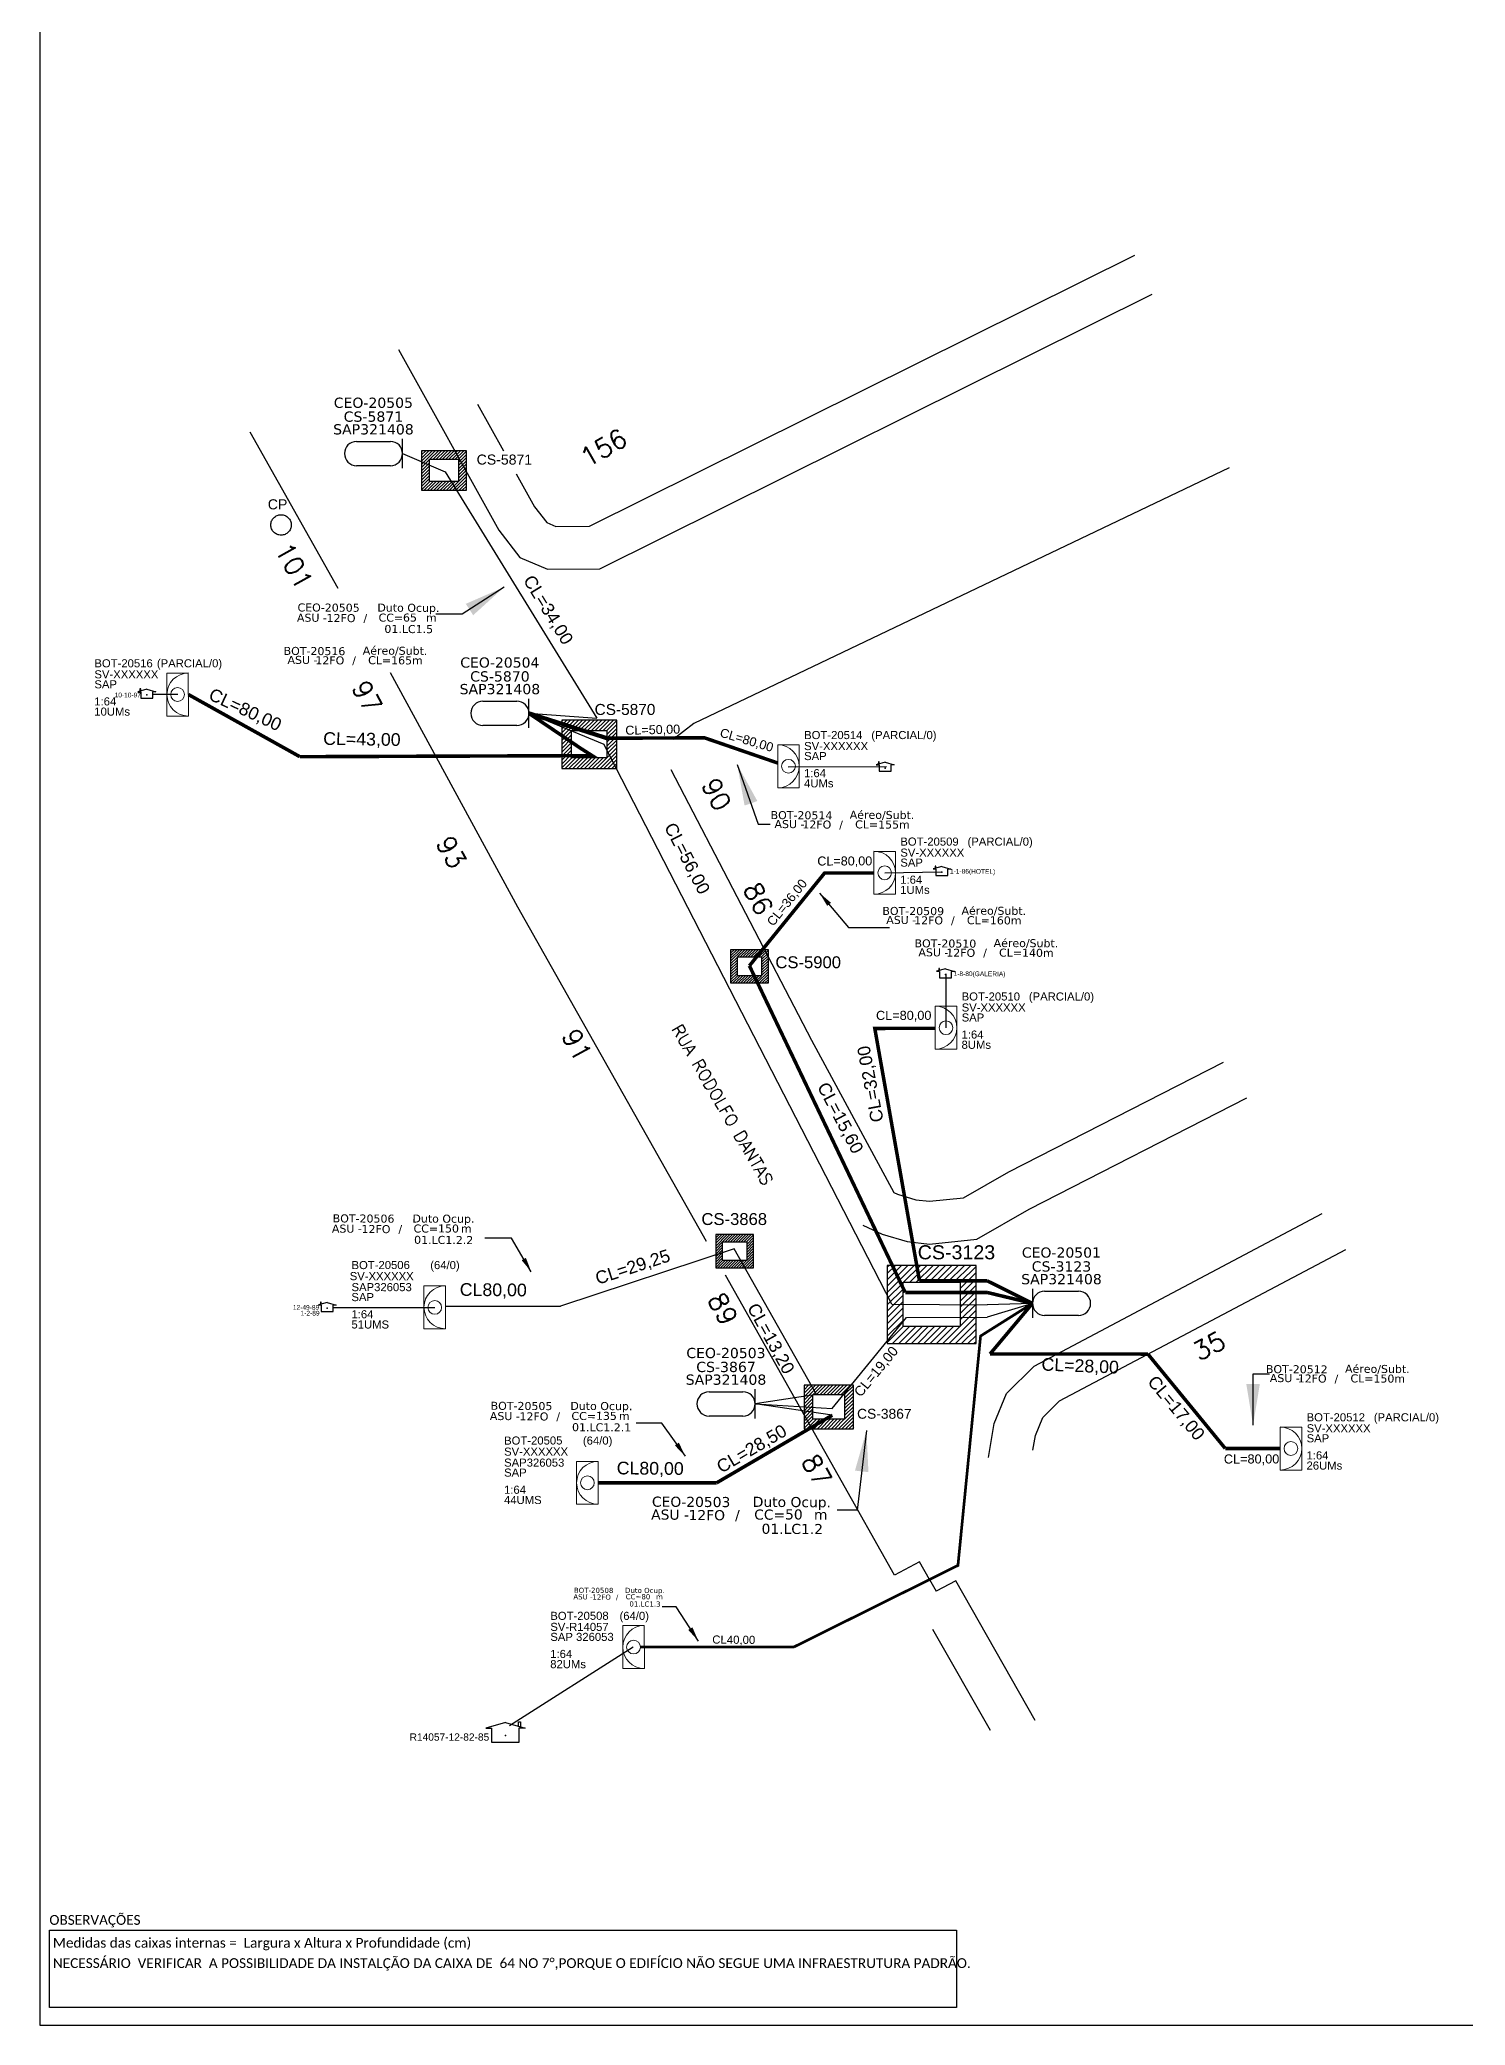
# Model space of a CAD drawing. Header units: metres. Extents: x -1.1 to 57.9, y 4.7 to 46.4.
# Drawn here: x -1.11 to 16.18, y 4.72 to 28.8 of the extents above; entities that cross this region are included whole.
import ezdxf
from ezdxf.enums import TextEntityAlignment as Align

# ---------------------------------------------------------------- set-up
doc = ezdxf.new("R2010")
doc.units = ezdxf.units.M
doc.linetypes.add('PHANTOM2', pattern=[1.25, 0.625, -0.125, 0.125, -0.125, 0.125, -0.125])
for name, color, linetype in [('10.1-Caixas Subterrâneas', 5, 'Continuous'), ('20.4-CEOS', 1, 'Continuous'), ('20.5-CEO', 1, 'Continuous'), ('CAP a instalar', 1, 'Continuous'), ('DROP DE CLIENTE', 140, 'Continuous'), ('label_cabos', 7, 'Continuous'), ('Metragem', 92, 'Continuous'), ('ml', 1, 'Continuous'), ('MUB', 252, 'Continuous'), ('surveys', 7, 'Continuous'), ('Surveys Casinhas', 7, 'Continuous'), ('Surveys legendas', 7, 'Continuous')]:
    doc.layers.add(name, color=color, linetype=linetype)
doc.layers.add("20.0-LEGENDA DOS CDO'S", color=1, linetype='Continuous', lineweight=0)
doc.layers.add('20.1-CDO_INTERIOR', color=1, linetype='Continuous', lineweight=0)
doc.styles.add('ARIAL', font='arial.ttf')
doc.styles.add('DIGICADE', font='arial.ttf')
doc.styles.add('ROMANS', font='ROMANS.SHX', dxfattribs={"height": 2.5})
doc.styles.add('siredit', font='verdana.ttf')
doc.styles.get("Standard").update_dxf_attribs({"font": 'arial.ttf'})
doc.styles.add('WMF-Calibri0', font='CALIBRI.TTF')
doc.linetypes.add('FENCELINE1', pattern='A,0.25,-0.1,[133,ltypeshp.shx,S=0.1,R=0,X=-0.1,Y=0],-0.1,1', length=1.45)
doc.dimstyles.get("Standard").update_dxf_attribs({"dimtxt": 0.18, "dimasz": 0.18, "dimexe": 0.18, "dimexo": 0.0625, "dimgap": 0.09, "dimtad": 0, "dimtih": 1, "dimtoh": 1, "dimdec": 4, "dimzin": 0, "dimdsep": 46, "dimtxsty": 'Standard', "dimcen": 0.09, "dimadec": 0, "dimazin": 0, "dimtfac": 1, "dimtdec": 4, "dimtofl": 0, "dimtmove": 0, "dimatfit": 3, "dimfxl": 0, "dimtolj": 1, "dimtzin": 0, "dimarcsym": 0})

# ---------------------------------------------------------------- blocks, each defined once
blk = doc.blocks.new('*X2')
at = {"color": 0, "linetype": 'Continuous'}
for p, q in [((-1.25, 0.34099), (-0.49099, 1.1)), ((-1.25, 0.517767), (-0.667767, 1.1)), ((-1.25, 0.694544), (-0.844544, 1.1)), ((-1.25, 0.87132), (-1.02132, 1.1)), ((-1.25, 1.048097), (-1.198097, 1.1)), ((-1.25, 0.164214), (-0.8035, 0.610714)), ((-0.789214, 0.625), (-0.314214, 1.1)), ((-0.612437, 0.625), (-0.137437, 1.1)), ((-0.43566, 0.625), (0.03934, 1.1)), ((-0.258883, 0.625), (0.216117, 1.1)), ((-0.082107, 0.625), (0.392893, 1.1)), ((0.09467, 0.625), (0.56967, 1.1)), ((0.271447, 0.625), (0.746447, 1.1)), ((0.448223, 0.625), (0.923223, 1.1)), ((0.625, 0.625), (1.1, 1.1)), ((0.801777, 0.625), (1.25, 1.073223)), ((0.8035, 0.449947), (1.25, 0.896447)), ((0.8035, 0.27317), (1.25, 0.71967)), ((-1.25, -0.012563), (-0.8035, 0.433937)), ((-1.25, -0.18934), (-0.8035, 0.25716)), ((-1.25, -0.366117), (-0.8035, 0.080383)), ((0.8035, 0.096393), (1.25, 0.542893)), ((0.8035, -0.080383), (1.25, 0.366117)), ((0.8035, -0.25716), (1.25, 0.18934)), ((0.8035, -0.433937), (1.25, 0.012563)), ((-1.25, -0.542893), (-0.8035, -0.096393)), ((-1.25, -0.71967), (-0.8035, -0.27317)), ((-1.25, -0.896447), (-0.8035, -0.449947)), ((0.49099, -1.1), (1.25, -0.34099)), ((0.667767, -1.1), (1.25, -0.517767)), ((0.8035, -0.610714), (1.25, -0.164214)), ((-1.25, -1.073223), (-0.801777, -0.625)), ((-1.1, -1.1), (-0.625, -0.625)), ((-0.923223, -1.1), (-0.448223, -0.625)), ((-0.746447, -1.1), (-0.271447, -0.625)), ((-0.56967, -1.1), (-0.09467, -0.625)), ((-0.392893, -1.1), (0.082107, -0.625)), ((-0.216117, -1.1), (0.258883, -0.625)), ((-0.03934, -1.1), (0.43566, -0.625)), ((0.137437, -1.1), (0.612437, -0.625)), ((0.314214, -1.1), (0.789214, -0.625)), ((0.844544, -1.1), (1.25, -0.694544)), ((1.02132, -1.1), (1.25, -0.87132)), ((1.198097, -1.1), (1.25, -1.048097))]:
    blk.add_line(p, q, dxfattribs=at)
blk = doc.blocks.new('MANHOLE_MQ')
at = {"color": 0, "linetype": 'Continuous'}
for p, q in [((0.00000623, 0.00000569), (-0.00000627, 0.00000569)), ((-0.00000627, 0.00000569), (-0.00000627, -0.00000531)), ((0.00000623, -0.00000531), (0.00000623, 0.00000569)), ((-0.00000404, 0.00000331), (0.00000399, 0.00000331)), ((-0.00000404, -0.00000294), (-0.00000404, 0.00000331)), ((0.00000399, 0.00000331), (0.00000399, -0.00000294)), ((-0.00000627, -0.00000531), (0.00000623, -0.00000531)), ((0.00000399, -0.00000294), (-0.00000404, -0.00000294)), ((0.00000399, -0.00000294), (0.00000399, -0.00000294))]:
    blk.add_line(p, q, dxfattribs=at)
at = {"color": 0, "linetype": 'Continuous', "xscale": 5e-06, "yscale": 5e-06, "zscale": 1e-05}
blk.add_blockref('*X2', (-0.00000002, 0.00000019), dxfattribs=at)
blk = doc.blocks.new('SURVEY_SURVEY')
at = {"layer": 'Surveys Casinhas'}
for p, q in [((0.0000126, 0.0000198), (0.0000146, 0.0000198)), ((0.0000126, 0.0000154), (0.0000126, 0.0000198)), ((0.0000146, 0.0000198), (0.0000146, 0.0000148)), ((0, 0.000019), (-0.0000189, 0.0000135)), ((-0.0000189, 0.0000135), (-0.0000129, 0.0000135)), ((-0.0000129, 0), (-0.0000129, 0.0000135)), ((0.0000129, 0), (-0.0000129, 0)), ((0, 0.000019), (0.0000189, 0.0000135)), ((0.0000189, 0.0000135), (0.0000129, 0.0000135)), ((0.0000129, 0.0000135), (0.0000129, 0))]:
    blk.add_line(p, q, dxfattribs=at)
blk.add_point((0, 0.0000067), dxfattribs=at)
blk = doc.blocks.new('MHMZ')
at = {"linetype": 'PHANTOM2'}
blk.add_circle((0, 0), 0.0000101, dxfattribs=at)
blk = doc.blocks.new('LEGENDA DOS CABOS')
at = {"layer": 'label_cabos', "color": 0, "style": 'siredit'}
for tag, p in [('TIPO_CABO', (2.74, 0.52)), ('ID', (4.24, 1.63)), ('CABO', (6.16, 0.47)), ('/', (9.19, 0.47)), ('METROS', (14.36, 0.47)), ('XX', (14.31, 1.67))]:
    blk.add_attdef(tag, text='', height=1, rotation=359.69, dxfattribs=at).set_placement(p, align=Align.MIDDLE_CENTER)
blk = doc.blocks.new('CDOI_CT_ESQ')
at = {"layer": '20.1-CDO_INTERIOR', "color": 8, "lineweight": 18}
blk.add_lwpolyline([(-2.12, -2.13), (-2.12, 2.12), (0, 2.12), (0.01, -2.13)], close=True, dxfattribs=at)
blk.add_circle((-1.06, 0), 0.68, dxfattribs=at)
blk.add_arc((0.01, 0), 2.13, 90.0276, 270.0276, dxfattribs=at)
at = {"layer": "20.0-LEGENDA DOS CDO'S", "color": 8, "style": 'ARIAL'}
for tag, p in [('CDO_N', (-9.3, 2.69)), ('SURVEY', (-9.3, 1.6)), ('SAP', (-9.3, 0.61)), ('1:XX', (-9.31, -1.08)), ('UMS', (-9.31, -2.09))]:
    blk.add_attdef(tag, p, '', height=0.8, rotation=359.9724, dxfattribs=at)
blk.add_attdef('FIBRAS_UTILIZADAS', text='', height=0.8, rotation=359.9724, dxfattribs=at).set_placement((-1.59, 2.69), align=Align.CENTER)
blk = doc.blocks.new('CDOI_CT_DRT')
at = {"layer": '20.1-CDO_INTERIOR', "color": 8, "lineweight": 18}
blk.add_lwpolyline([(2.13, -2.13), (2.13, 2.12), (0, 2.12), (0, -2.13)], close=True, dxfattribs=at)
blk.add_circle((1.06, 0), 0.68, dxfattribs=at)
blk.add_arc((0, 0), 2.13, 269.9724, 89.9724, dxfattribs=at)
at = {"layer": "20.0-LEGENDA DOS CDO'S", "color": 8, "style": 'ARIAL'}
for tag, p in [('SURVEY', (2.61, 1.6)), ('CDO_N', (2.61, 2.69)), ('SAP', (2.61, 0.61)), ('1:XX', (2.6, -1.08)), ('UMS', (2.6, -2.09))]:
    blk.add_attdef(tag, p, '', height=0.8, rotation=359.9724, dxfattribs=at)
blk.add_attdef('FIBRAS_UTILIZADAS', text='', height=0.8, rotation=359.9724, dxfattribs=at).set_placement((10.32, 2.69), align=Align.CENTER)
blk = doc.blocks.new('Inst CB DT OCUP CFOA-SM-ASU-120-S-12')
at = {"layer": 'label_cabos', "color": 0, "style": 'siredit'}
for tag, flags, p in [('ID_ATIVIDADE', 3, (1.31, 2.67)), ('FATOR', 1, (11.56, 2.55))]:
    blk.add_attdef(tag, text='', height=1, rotation=359.69, dxfattribs=dict(at, flags=flags)).set_placement(p, align=Align.MIDDLE_CENTER)
for tag, p in [('TIPO_CABO', (1.26, 0)), ('DESTINO_CABO', (3.13, 1.26)), ('CABO', (4.69, -0.05)), ('/', (7.71, -0.05)), ('LANCE', (10.91, 0)), ('TIPO_CABO', (13.11, 1.24)), ('UND', (15.96, 0)), ('FID', (13.15, -1.41))]:
    blk.add_attdef(tag, text='', height=1, rotation=359.69, dxfattribs=at).set_placement(p, align=Align.MIDDLE_CENTER)
blk.add_attdef('QTDE', (12.43, -0.47), '', height=1, rotation=359.69, dxfattribs=at)
blk = doc.blocks.new('Inst CDOI-64')
at = {"layer": '20.1-CDO_INTERIOR', "color": 1, "lineweight": 18}
blk.add_lwpolyline([(-2.12, -2.13), (-2.12, 2.12), (0, 2.12), (0.01, -2.13)], close=True, dxfattribs=at)
blk.add_circle((-1.06, 0), 0.68, dxfattribs=at)
blk.add_arc((0.01, 0), 2.13, 90.0276, 270.0276, dxfattribs=at)
at = {"layer": "20.0-LEGENDA DOS CDO'S"}
for tag, p, style, flags in [('ID_ATIVIDADE', (-9.3, 3.78), 'ARIAL', 3), ('FATOR', (-1.5, 3.78), 'ARIAL', 1), ('QTDE', (-9.18, -3.66), 'DIGICADE', 3)]:
    blk.add_attdef(tag, p, '', height=0.8, rotation=0.118, dxfattribs=dict(at, style=style, flags=flags))
at = {"layer": "20.0-LEGENDA DOS CDO'S", "style": 'ARIAL'}
for tag, p, rotation in [('SURVEY', (-9.3, 1.6), 359.9724), ('FID', (-9.3, 2.69), 0.118), ('SAP', (-9.3, 0.61), 359.9724), ('1:XX', (-9.31, -1.08), 359.9724), ('UMS', (-9.31, -2.09), 359.9724)]:
    blk.add_attdef(tag, p, '', height=0.8, rotation=rotation, dxfattribs=at)
blk.add_attdef('FIBRAS_UTILIZADAS', text='', height=0.8, rotation=359.9724, dxfattribs=at).set_placement((-0.99, 2.69), align=Align.CENTER)

msp = doc.modelspace()

# ---------------------------------------------------------------- linework, layer by layer
at = {"color": 7}
msp.add_lwpolyline([(-1.112, 4.719), (57.926, 4.719), (57.926, 46.417), (-1.112, 46.417)], close=True, dxfattribs=at)
at = {"color": 4}
msp.add_lwpolyline([(6.088, 9.302), (4.587, 8.349)], dxfattribs=at)
at = {"color": 1}
msp.add_lwpolyline([(-0.994, 5.873), (10.01, 5.873), (10.01, 4.935), (-0.994, 4.935)], close=True, dxfattribs=at)
at = {"layer": '20.1-CDO_INTERIOR', "color": 7, "lineweight": 18}
msp.add_lwpolyline([(3.55, 13.164), (3.55, 13.685), (3.81, 13.685), (3.81, 13.164)], close=True, dxfattribs=at)
at = {"layer": '20.1-CDO_INTERIOR', "color": 8, "lineweight": 18}
msp.add_lwpolyline([(5.402, 11.036), (5.401, 11.557), (5.662, 11.557), (5.662, 11.036)], close=True, dxfattribs=at)
at = {"layer": '20.1-CDO_INTERIOR', "color": 7, "lineweight": 18}
msp.add_circle((3.68, 13.424), 0.0833, dxfattribs=at)
at = {"layer": '20.1-CDO_INTERIOR', "color": 8, "lineweight": 18}
msp.add_circle((5.532, 11.297), 0.0833, dxfattribs=at)
at = {"layer": '20.1-CDO_INTERIOR', "color": 7, "lineweight": 18}
msp.add_arc((3.81, 13.425), 0.26, 90.0276, 270.0276, dxfattribs=at)
at = {"layer": '20.1-CDO_INTERIOR', "color": 8, "lineweight": 18}
msp.add_arc((5.662, 11.297), 0.26, 90.0276, 270.0276, dxfattribs=at)
at = {"layer": '20.5-CEO', "color": 7}
for p, q in [((2.732, 23.924), (3.143, 23.924)), ((3.143, 23.631), (2.732, 23.631)), ((4.265, 20.774), (4.677, 20.774)), ((4.677, 20.481), (4.265, 20.481))]:
    msp.add_line(p, q, dxfattribs=at)
at = {"layer": '20.5-CEO', "color": 5}
for p, q in [((11.079, 13.62), (11.49, 13.62)), ((11.49, 13.326), (11.079, 13.326)), ((7.009, 12.401), (7.42, 12.401)), ((7.42, 12.107), (7.009, 12.107))]:
    msp.add_line(p, q, dxfattribs=at)
at = {"layer": '20.5-CEO', "color": 7}
for points in [[(3.29, 23.601), (3.29, 23.955)], [(4.823, 20.451), (4.823, 20.804)]]:
    msp.add_lwpolyline(points, dxfattribs=at)
at = {"layer": '20.5-CEO', "color": 5}
for points in [[(10.932, 13.65), (10.932, 13.296)], [(7.566, 12.077), (7.566, 12.431)]]:
    msp.add_lwpolyline(points, dxfattribs=at)
at = {"layer": '20.5-CEO', "color": 7}
for centre, start, end in [((2.732, 23.778), 90, 270), ((3.143, 23.778), 270, 90), ((4.265, 20.628), 90, 270), ((4.677, 20.628), 270, 90)]:
    msp.add_arc(centre, 0.147, start, end, dxfattribs=at)
at = {"layer": '20.5-CEO', "color": 5}
for centre, start, end in [((11.079, 13.473), 90, 270), ((11.49, 13.473), 270, 90), ((7.009, 12.254), 90, 270), ((7.42, 12.254), 270, 90)]:
    msp.add_arc(centre, 0.147, start, end, dxfattribs=at)
at = {"layer": 'CAP a instalar', "color": 7, "ltscale": 5}
for p, q in [((3.29, 23.778), (3.805, 23.558)), ((3.29, 23.778), (3.805, 23.558)), ((3.29, 23.778), (3.805, 23.558)), ((3.805, 23.558), (5.647, 20.568)), ((4.823, 20.628), (5.732, 20.255)), ((4.823, 20.628), (5.647, 20.568)), ((9.224, 13.463), (5.732, 20.255)), ((7.312, 14.135), (5.205, 13.44)), ((8.313, 12.367), (7.312, 14.135)), ((3.81, 13.438), (5.205, 13.44)), ((5.205, 13.44), (5.205, 13.44)), ((8.503, 12.199), (9.405, 13.302)), ((9.224, 13.463), (10.383, 13.454)), ((9.405, 13.302), (10.383, 13.304)), ((10.932, 13.473), (10.383, 13.454)), ((10.932, 13.473), (10.383, 13.304)), ((8.313, 12.367), (7.566, 12.254)), ((7.566, 12.254), (8.503, 12.199)), ((8.502, 12.116), (7.566, 12.254))]:
    msp.add_line(p, q, dxfattribs=at)
at = {"layer": 'CAP a instalar', "color": 251, "ltscale": 5}
for points, const_width in [([(2.044, 20.102), (0.692, 20.856)], 0.0428), ([(4.823, 20.628), (5.77, 20.326)], 0.051), ([(2.044, 20.102), (2.044, 20.102), (5.59, 20.115), (5.444, 20.208)], 0.0428), ([(7.842, 20.025), (6.953, 20.331), (5.77, 20.326)], 0.0428), ([(2.044, 20.102), (2.044, 20.102)], 0.0428), ([(7.498, 17.567), (8.41, 18.691), (9.01, 18.691)], 0.0428), ([(9.388, 13.605), (7.498, 17.567)], 0.0428), ([(9.561, 13.747), (9.019, 16.807), (9.753, 16.808)], 0.0428), ([(10.383, 13.605), (9.388, 13.605)], 0.0428), ([(10.932, 13.473), (10.383, 13.605)], 0.0428), ([(12.332, 12.858), (10.417, 12.859)], 0.0428), ([(12.332, 12.858), (13.27, 11.714)], 0.0428), ([(7.101, 11.297), (8.502, 12.116)], 0.0428), ([(13.27, 11.714), (13.938, 11.713)], 0.0428), ([(5.662, 11.297), (7.101, 11.297)], 0.0428)]:
    msp.add_lwpolyline(points, dxfattribs=dict(at, const_width=const_width))
at = {"layer": 'CAP a instalar', "color": 251, "linetype": 'FENCELINE1', "ltscale": 5, "const_width": 0.0428}
for points in [[(4.823, 20.628), (5.444, 20.208)], [(9.561, 13.747), (10.383, 13.746)], [(10.932, 13.473), (10.383, 13.746)], [(10.932, 13.473), (10.417, 12.859)]]:
    msp.add_lwpolyline(points, dxfattribs=at)
at = {"layer": 'CAP a instalar', "ltscale": 5}
for points, const_width in [([(5.566, 20.249), (5.566, 20.249)], 0.051), ([(10.296, 13.073), (10.932, 13.473)], 0.0327), ([(8.037, 9.306), (10.028, 10.295), (10.303, 13.084)], 0.0327), ([(10.369, 12.99), (10.369, 12.99)], 0.051), ([(10.417, 12.859), (10.417, 12.859)], 0.051), ([(8.502, 12.116), (8.502, 12.116)], 0.051), ([(8.502, 12.116), (8.502, 12.116)], 0.051), ([(8.503, 12.199), (8.503, 12.199)], 0.051), ([(8.53, 12.05), (8.53, 12.05)], 0.051), ([(6.176, 9.305), (6.643, 9.306)], 0.0327), ([(6.643, 9.306), (8.037, 9.306)], 0.0327)]:
    msp.add_lwpolyline(points, dxfattribs=dict(at, const_width=const_width))
at = {"layer": 'DROP DE CLIENTE'}
for points in [[(0.562, 20.856), (0.261, 20.855)], [(7.968, 19.981), (9.162, 19.982)], [(9.14, 18.694), (9.825, 18.705)], [(9.883, 16.816), (9.884, 17.469)], [(2.441, 13.424), (3.68, 13.424)]]:
    msp.add_lwpolyline(points, dxfattribs=at)
at = {"layer": 'MUB'}
for points in [[(4.67, 23.532), (4.892, 23.132), (5.039, 22.941), (5.151, 22.893), (5.559, 22.896), (12.173, 26.184)], [(5.683, 22.381), (12.383, 25.711)], [(3.24, 25.038), (4.459, 22.848), (4.711, 22.519), (5.047, 22.375), (5.683, 22.381), (5.748, 22.414)], [(4.199, 24.377), (4.515, 23.809)], [(2.51, 22.141), (1.441, 24.037)], [(13.32, 23.604), (6.824, 20.505), (6.575, 20.31)], [(4.69, 18.278), (3.143, 21.117)], [(6.545, 19.947), (8.25, 16.664), (9.248, 14.817)], [(6.977, 14.224), (4.69, 18.278)], [(9.248, 14.817), (9.293, 14.797), (9.516, 14.73), (9.684, 14.711), (10.094, 14.754), (10.646, 15.069), (13.249, 16.399)], [(8.875, 14.42), (9.11, 14.313), (9.411, 14.222), (9.683, 14.191), (10.256, 14.252), (10.891, 14.614), (13.533, 15.964)], [(10.397, 11.605), (10.468, 12.017), (10.618, 12.379), (10.951, 12.711), (14.448, 14.562)], [(10.937, 11.694), (10.968, 11.872), (11.056, 12.087), (11.261, 12.291), (14.732, 14.128)], [(9.26, 10.178), (7.208, 13.815)], [(9.684, 10.124), (9.563, 10.337), (9.26, 10.178)], [(9.684, 10.124), (9.764, 9.984)], [(10.964, 8.416), (10.001, 10.108), (9.764, 9.984)], [(10.424, 8.293), (9.724, 9.52)]]:
    msp.add_lwpolyline(points, dxfattribs=at)

# ---------------------------------------------------------------- block references
at = {"color": 0, "lineweight": 0, "xscale": 0.1225053802979968, "yscale": 0.1225053802979968, "zscale": 0.1225053802979968}
msp.add_blockref('Inst CDOI-64', (6.222, 9.305), dxfattribs=at).add_auto_attribs({'FIBRAS_UTILIZADAS': '(64/0)', 'SURVEY': 'SV-R14057', 'SAP': 'SAP 326053', '1:XX': '1:64', 'UMS': '82UMs', 'FID': 'BOT-20508'})
at = {"layer": '10.1-Caixas Subterrâneas', "color": 30, "rotation": 180.0000000000631}
for p, xscale, yscale, zscale in [((3.792, 23.581), 43481.65593647134, 43481.65593647134, 43481.65593647134), ((5.554, 20.263), 53427.55475441297, 53427.55475441297, 53427.55475441297), ((7.498, 17.567), 36643.47290270944, 36643.47290270944, 36643.47290270944), ((7.317, 14.113), 36643.47290270944, 36643.47290270944, 36643.47290270944), ((9.707, 13.476), 86149.61806899848, 86149.61806899848, 86149.61806899848), ((8.459, 12.226), 47940.30879517792, 47940.30879517792, 47940.30879517792)]:
    msp.add_blockref('MANHOLE_MQ', p, dxfattribs=dict(at, xscale=xscale, yscale=yscale, zscale=zscale))
at = {"layer": '10.1-Caixas Subterrâneas', "xscale": 12250.53802979968, "yscale": 12250.53802979968, "zscale": 12250.53802979968}
msp.add_blockref('MHMZ', (1.816, 22.912), dxfattribs=at)
at = {"layer": '20.1-CDO_INTERIOR', "xscale": 0.1225053802979968, "yscale": 0.1225053802979968, "zscale": 0.1225053802979968}
for name, p, values in [('CDOI_CT_ESQ', (0.691, 20.856), {'CDO_N': 'BOT-20516', 'FIBRAS_UTILIZADAS': '           (PARCIAL/0)', 'SURVEY': 'SV-XXXXXX', 'SAP': 'SAP', '1:XX': '1:64', 'UMS': '10UMs'}), ('CDOI_CT_DRT', (7.842, 19.986), {'CDO_N': 'BOT-20514', 'FIBRAS_UTILIZADAS': '              (PARCIAL/0)', 'SURVEY': 'SV-XXXXXX', 'SAP': 'SAP', '1:XX': '1:64', 'UMS': '4UMs'}), ('CDOI_CT_DRT', (9.009, 18.694), {'CDO_N': 'BOT-20509', 'FIBRAS_UTILIZADAS': '              (PARCIAL/0)', 'SURVEY': 'SV-XXXXXX', 'SAP': 'SAP', '1:XX': '1:64', 'UMS': '1UMs'}), ('CDOI_CT_DRT', (9.753, 16.816), {'CDO_N': 'BOT-20510', 'FIBRAS_UTILIZADAS': '              (PARCIAL/0)', 'SURVEY': 'SV-XXXXXX', 'SAP': 'SAP', '1:XX': '1:64', 'UMS': '8UMs'}), ('CDOI_CT_DRT', (13.938, 11.713), {'CDO_N': 'BOT-20512', 'FIBRAS_UTILIZADAS': '              (PARCIAL/0)', 'SURVEY': 'SV-XXXXXX', 'SAP': 'SAP', '1:XX': '1:64', 'UMS': '26UMs'})]:
    msp.add_blockref(name, p, dxfattribs=at).add_auto_attribs(values)
at = {"layer": 'label_cabos', "color": 0, "lineweight": 0}
ref = msp.add_blockref('Inst CB DT OCUP CFOA-SM-ASU-120-S-12', (2.089, 21.788), dxfattribs=dict(at, xscale=0.09705711599999998, yscale=0.09705711599999998, zscale=0.1256042633100632))
ref.add_attrib('DESTINO_CABO', 'CEO-20505', dxfattribs={"color": 0, "height": 0.0971, "rotation": 359.69, "style": 'siredit'}).set_placement((2.393, 21.91), align=Align.MIDDLE_CENTER)
ref.add_attrib('CABO', '12FO', dxfattribs={"color": 0, "height": 0.0971, "rotation": 359.69, "style": 'siredit'}).set_placement((2.544, 21.783), align=Align.MIDDLE_CENTER)
ref.add_attrib('TIPO_CABO', 'Duto Ocup.', dxfattribs={"color": 0, "height": 0.0971, "rotation": 359.69, "style": 'siredit'}).set_placement((3.361, 21.908), align=Align.MIDDLE_CENTER)
ref.add_attrib('/', '/', dxfattribs={"color": 0, "height": 0.0971, "rotation": 359.69, "style": 'siredit'}).set_placement((2.838, 21.783), align=Align.MIDDLE_CENTER)
ref.add_attrib('TIPO_CABO', 'ASU - ', dxfattribs={"color": 0, "height": 0.0971, "rotation": 359.69, "style": 'siredit'}).set_placement((2.212, 21.787), align=Align.MIDDLE_CENTER)
ref.add_attrib('FID', '01.LC1.5', dxfattribs={"color": 0, "height": 0.0971, "rotation": 359.69, "style": 'siredit'}).set_placement((3.365, 21.65), align=Align.MIDDLE_CENTER)
ref.add_attrib('LANCE', 'CC=', dxfattribs={"color": 0, "height": 0.0971, "rotation": 359.69, "style": 'siredit'}).set_placement((3.148, 21.788), align=Align.MIDDLE_CENTER)
ref.add_attrib('QTDE', '65', (3.295, 21.741), dxfattribs={"color": 0, "height": 0.0971, "rotation": 359.69, "style": 'siredit'})
ref.add_attrib('UND', 'm', dxfattribs={"color": 0, "height": 0.0971, "rotation": 359.69, "style": 'siredit'}).set_placement((3.639, 21.788), align=Align.MIDDLE_CENTER)
at = {"layer": 'label_cabos', "color": 0, "lineweight": 0, "xscale": 0.09705711599999998, "yscale": 0.09705711599999998, "zscale": 0.1225053802979968}
for p, values in [((1.81, 21.225), {'ID': 'BOT-20516', 'CABO': '12FO', 'METROS': 'CL=165m', 'XX': 'Aéreo/Subt.', '/': '/', 'TIPO_CABO': 'ASU -'}), ((7.718, 19.234), {'ID': 'BOT-20514', 'CABO': '12FO', 'METROS': 'CL=155m', 'XX': 'Aéreo/Subt.', '/': '/', 'TIPO_CABO': 'ASU -'}), ((9.074, 18.072), {'ID': 'BOT-20509', 'CABO': '12FO', 'METROS': 'CL=160m', 'XX': 'Aéreo/Subt.', '/': '/', 'TIPO_CABO': 'ASU -'}), ((9.464, 17.679), {'ID': 'BOT-20510', 'CABO': '12FO', 'METROS': 'CL=140m', 'XX': 'Aéreo/Subt.', '/': '/', 'TIPO_CABO': 'ASU -'}), ((13.727, 12.516), {'ID': 'BOT-20512', 'CABO': '12FO', 'METROS': 'CL=150m', 'XX': 'Aéreo/Subt.', '/': '/', 'TIPO_CABO': 'ASU -'})]:
    msp.add_blockref('LEGENDA DOS CABOS', p, dxfattribs=at).add_auto_attribs(values)
at = {"layer": 'label_cabos', "color": 0, "lineweight": 0}
ref = msp.add_blockref('Inst CB DT OCUP CFOA-SM-ASU-120-S-12', (2.513, 14.379), dxfattribs=dict(at, xscale=0.09705711599999998, yscale=0.09705711599999998, zscale=0.09705711599999998))
ref.add_attrib('DESTINO_CABO', 'BOT-20506', dxfattribs={"color": 0, "height": 0.0971, "rotation": 359.69, "style": 'siredit'}).set_placement((2.817, 14.502), align=Align.MIDDLE_CENTER)
ref.add_attrib('CABO', '12FO', dxfattribs={"color": 0, "height": 0.0971, "rotation": 359.69, "style": 'siredit'}).set_placement((2.968, 14.374), align=Align.MIDDLE_CENTER)
ref.add_attrib('TIPO_CABO', 'Duto Ocup.', dxfattribs={"color": 0, "height": 0.0971, "rotation": 359.69, "style": 'siredit'}).set_placement((3.786, 14.5), align=Align.MIDDLE_CENTER)
ref.add_attrib('/', '/', dxfattribs={"color": 0, "height": 0.0971, "rotation": 359.69, "style": 'siredit'}).set_placement((3.262, 14.374), align=Align.MIDDLE_CENTER)
ref.add_attrib('TIPO_CABO', 'ASU - ', dxfattribs={"color": 0, "height": 0.0971, "rotation": 359.69, "style": 'siredit'}).set_placement((2.636, 14.379), align=Align.MIDDLE_CENTER)
ref.add_attrib('FID', '01.LC1.2.2', dxfattribs={"color": 0, "height": 0.0971, "rotation": 359.69, "style": 'siredit'}).set_placement((3.789, 14.242), align=Align.MIDDLE_CENTER)
ref.add_attrib('LANCE', 'CC=', dxfattribs={"color": 0, "height": 0.0971, "rotation": 359.69, "style": 'siredit'}).set_placement((3.572, 14.38), align=Align.MIDDLE_CENTER)
ref.add_attrib('QTDE', '150', (3.72, 14.333), dxfattribs={"color": 0, "height": 0.0971, "rotation": 359.69, "style": 'siredit'})
ref.add_attrib('UND', 'm', dxfattribs={"color": 0, "height": 0.0971, "rotation": 359.69, "style": 'siredit'}).set_placement((4.063, 14.38), align=Align.MIDDLE_CENTER)
ref = msp.add_blockref('Inst CB DT OCUP CFOA-SM-ASU-120-S-12', (4.429, 12.107), dxfattribs=dict(at, xscale=0.09705711599999998, yscale=0.09705711599999998, zscale=0.09705711599999998))
ref.add_attrib('DESTINO_CABO', 'BOT-20505', dxfattribs={"color": 0, "height": 0.0971, "rotation": 359.69, "style": 'siredit'}).set_placement((4.733, 12.229), align=Align.MIDDLE_CENTER)
ref.add_attrib('CABO', '12FO', dxfattribs={"color": 0, "height": 0.0971, "rotation": 359.69, "style": 'siredit'}).set_placement((4.884, 12.102), align=Align.MIDDLE_CENTER)
ref.add_attrib('TIPO_CABO', 'Duto Ocup.', dxfattribs={"color": 0, "height": 0.0971, "rotation": 359.69, "style": 'siredit'}).set_placement((5.702, 12.228), align=Align.MIDDLE_CENTER)
ref.add_attrib('/', '/', dxfattribs={"color": 0, "height": 0.0971, "rotation": 359.69, "style": 'siredit'}).set_placement((5.178, 12.102), align=Align.MIDDLE_CENTER)
ref.add_attrib('TIPO_CABO', 'ASU - ', dxfattribs={"color": 0, "height": 0.0971, "rotation": 359.69, "style": 'siredit'}).set_placement((4.552, 12.106), align=Align.MIDDLE_CENTER)
ref.add_attrib('FID', '01.LC1.2.1', dxfattribs={"color": 0, "height": 0.0971, "rotation": 359.69, "style": 'siredit'}).set_placement((5.705, 11.97), align=Align.MIDDLE_CENTER)
ref.add_attrib('LANCE', 'CC=', dxfattribs={"color": 0, "height": 0.0971, "rotation": 359.69, "style": 'siredit'}).set_placement((5.488, 12.107), align=Align.MIDDLE_CENTER)
ref.add_attrib('QTDE', '135', (5.636, 12.061), dxfattribs={"color": 0, "height": 0.0971, "rotation": 359.69, "style": 'siredit'})
ref.add_attrib('UND', 'm', dxfattribs={"color": 0, "height": 0.0971, "rotation": 359.69, "style": 'siredit'}).set_placement((5.979, 12.107), align=Align.MIDDLE_CENTER)
ref = msp.add_blockref('Inst CB DT OCUP CFOA-SM-ASU-120-S-12', (6.407, 10.911), dxfattribs=dict(at, xscale=0.12250602, yscale=0.12250602, zscale=0.356616))
ref.add_attrib('DESTINO_CABO', 'CEO-20503', dxfattribs={"color": 0, "height": 0.1225, "rotation": 359.69, "style": 'siredit'}).set_placement((6.791, 11.066), align=Align.MIDDLE_CENTER)
ref.add_attrib('CABO', '12FO', dxfattribs={"color": 0, "height": 0.1225, "rotation": 359.69, "style": 'siredit'}).set_placement((6.981, 10.905), align=Align.MIDDLE_CENTER)
ref.add_attrib('TIPO_CABO', 'Duto Ocup.', dxfattribs={"color": 0, "height": 0.1225, "rotation": 359.69, "style": 'siredit'}).set_placement((8.013, 11.064), align=Align.MIDDLE_CENTER)
ref.add_attrib('/', '/', dxfattribs={"color": 0, "height": 0.123, "rotation": 359.69, "style": 'siredit'}).set_placement((7.352, 10.905), align=Align.MIDDLE_CENTER)
ref.add_attrib('TIPO_CABO', 'ASU - ', dxfattribs={"color": 0, "height": 0.1225, "rotation": 359.69, "style": 'siredit'}).set_placement((6.562, 10.911), align=Align.MIDDLE_CENTER)
ref.add_attrib('FID', '01.LC1.2', dxfattribs={"color": 0, "height": 0.1225, "rotation": 359.69, "style": 'siredit'}).set_placement((8.018, 10.738), align=Align.MIDDLE_CENTER)
ref.add_attrib('LANCE', 'CC=', dxfattribs={"color": 0, "height": 0.1225, "rotation": 359.69, "style": 'siredit'}).set_placement((7.744, 10.911), align=Align.MIDDLE_CENTER)
ref.add_attrib('QTDE', '50', (7.93, 10.853), dxfattribs={"color": 0, "height": 0.1225, "rotation": 359.69, "style": 'siredit'})
ref.add_attrib('UND', 'm', dxfattribs={"color": 0, "height": 0.123, "rotation": 359.69, "style": 'siredit'}).set_placement((8.363, 10.911), align=Align.MIDDLE_CENTER)
ref = msp.add_blockref('Inst CB DT OCUP CFOA-SM-ASU-120-S-12', (5.413, 9.915), dxfattribs=dict(at, xscale=0.06221609999999999, yscale=0.06221609999999999, zscale=0.06221609999999999))
ref.add_attrib('DESTINO_CABO', 'BOT-20508', dxfattribs={"color": 0, "height": 0.0622, "rotation": 359.69, "style": 'siredit'}).set_placement((5.608, 9.993), align=Align.MIDDLE_CENTER)
ref.add_attrib('CABO', '12FO', dxfattribs={"color": 0, "height": 0.0622, "rotation": 359.69, "style": 'siredit'}).set_placement((5.705, 9.911), align=Align.MIDDLE_CENTER)
ref.add_attrib('TIPO_CABO', 'Duto Ocup.', dxfattribs={"color": 0, "height": 0.0622, "rotation": 359.69, "style": 'siredit'}).set_placement((6.229, 9.992), align=Align.MIDDLE_CENTER)
ref.add_attrib('/', '/', dxfattribs={"color": 0, "height": 0.0622, "rotation": 359.69, "style": 'siredit'}).set_placement((5.893, 9.911), align=Align.MIDDLE_CENTER)
ref.add_attrib('TIPO_CABO', 'ASU - ', dxfattribs={"color": 0, "height": 0.0622, "rotation": 359.69, "style": 'siredit'}).set_placement((5.492, 9.914), align=Align.MIDDLE_CENTER)
ref.add_attrib('FID', '01.LC1.3', dxfattribs={"color": 0, "height": 0.0622, "rotation": 359.69, "style": 'siredit'}).set_placement((6.231, 9.827), align=Align.MIDDLE_CENTER)
ref.add_attrib('LANCE', 'CC=', dxfattribs={"color": 0, "height": 0.0622, "rotation": 359.69, "style": 'siredit'}).set_placement((6.092, 9.915), align=Align.MIDDLE_CENTER)
ref.add_attrib('QTDE', '80', (6.187, 9.885), dxfattribs={"color": 0, "height": 0.0622, "rotation": 359.69, "style": 'siredit'})
ref.add_attrib('UND', 'm', dxfattribs={"color": 0, "height": 0.0622, "rotation": 359.69, "style": 'siredit'}).set_placement((6.407, 9.915), align=Align.MIDDLE_CENTER)
at = {"layer": 'surveys', "color": 255, "xscale": 12655.71403097121, "yscale": 12655.71403097121, "zscale": 12655.71403097121}
msp.add_blockref('SURVEY_SURVEY', (4.538, 8.149, 0.002), dxfattribs=at)
at = {"layer": 'Surveys Casinhas', "yscale": 5704.818442275111, "zscale": 5704.818442275107, "rotation": 359.8618444730036}
for p, xscale in [((0.187, 20.813), -5704.818442275005), ((9.145, 19.926), -5704.818442275005), ((9.833, 18.663), -5704.818442275005), ((9.877, 17.422), -5704.818442275005), ((2.376, 13.376), -5704.818442275004)]:
    msp.add_blockref('SURVEY_SURVEY', p, dxfattribs=dict(at, xscale=xscale))

# ---------------------------------------------------------------- texts
at = {"color": 1, "style": 'WMF-Calibri0'}
msp.add_text('OBSERVAÇÕES', height=0.11864, dxfattribs=at).set_placement((-0.995, 5.937))
at = {"color": 1, "insert": (-0.952, 5.778), "char_height": 0.11864, "width": 10.96143, "attachment_point": 1, "style": 'WMF-Calibri0'}
msp.add_mtext('Medidas das caixas internas =  Largura x Altura x Profundidade (cm)', dxfattribs=at)
at = {"insert": (-0.952, 5.532), "char_height": 0.118638, "width": 10.96143, "attachment_point": 1, "style": 'WMF-Calibri0'}
msp.add_mtext('\\C1;NECESSÁRIO  VERIFICAR  A POSSIBILIDADE DA INSTALÇÃO DA CAIXA DE  64 NO 7°,PORQUE O EDIFÍCIO NÃO SEGUE UMA INFRAESTRUTURA PADRÃO.', dxfattribs=at)
at = {"layer": '10.1-Caixas Subterrâneas', "color": 30, "style": 'ARIAL'}
for s, height, p in [('CS-5871', 0.1221, (4.189, 23.644)), ('CS-5870', 0.1337, (5.62, 20.608)), ('CS-5900', 0.1444, (7.813, 17.537)), ('CS-3868', 0.1444, (6.916, 14.423)), ('CS-3123', 0.1704, (9.54, 14.007)), ('CS-3867', 0.1199, (8.804, 12.074))]:
    msp.add_text(s, height=height, dxfattribs=at).set_placement(p)
at = {"layer": '10.1-Caixas Subterrâneas'}
msp.add_text('CP', height=0.1225, dxfattribs=at).set_placement((1.655, 23.101))
at = {"layer": "20.0-LEGENDA DOS CDO'S", "color": 7, "style": 'ARIAL'}
for tag, p, s, flags in [('BOT-20506', (2.671, 13.888), '300022547', 3), ('(64/0)', (3.626, 13.888), 'XX', 1)]:
    msp.add_attdef(tag, p, s, height=0.098, rotation=0.118, dxfattribs=dict(at, flags=flags))
msp.add_attdef('SV-XXXXXX', text='(64/0)', height=0.098, rotation=359.9724, dxfattribs=at).set_placement((3.037, 13.754), align=Align.CENTER)
for tag, p, s in [('SAP326053', (2.671, 13.621), 'SV-XXXXXX'), ('SAP', (2.67, 13.5), 'SAP 326053'), ('51UMS', (2.67, 13.168), 'UMs'), ('1:64', (2.67, 13.292), '1:64')]:
    msp.add_attdef(tag, p, s, height=0.098, rotation=359.9724, dxfattribs=at)
at = {"layer": "20.0-LEGENDA DOS CDO'S", "color": 8, "style": 'ARIAL'}
for tag, p, s, flags in [('BOT-20505', (4.522, 11.76), '300022547', 3), ('(64/0)', (5.478, 11.76), 'XX', 1)]:
    msp.add_attdef(tag, p, s, height=0.098, rotation=0.118, dxfattribs=dict(at, flags=flags))
for tag, p, s, rotation in [('SV-XXXXXX', (4.522, 11.626), 'CDOI-XXXX', 0.118), ('SAP326053', (4.522, 11.493), 'SV-XXXXXX', 359.9724), ('SAP', (4.522, 11.372), 'SAP 326053', 359.9724), ('44UMS', (4.521, 11.04), 'UMs', 359.9724), ('1:64', (4.521, 11.164), '1:64', 359.9724)]:
    msp.add_attdef(tag, p, s, height=0.098, rotation=rotation, dxfattribs=at)
at = {"layer": '20.4-CEOS', "color": 7, "style": 'siredit'}
for tag, p in [('CEO-20505', (2.936, 24.456)), ('CEO-20504', (4.47, 21.306))]:
    msp.add_attdef(tag, text='CEO-XXX', height=0.1237, dxfattribs=at).set_placement(p, align=Align.TOP_CENTER)
at = {"layer": '20.4-CEOS', "color": 5, "style": 'siredit'}
for tag, p in [('CEO-20501', (11.283, 14.151)), ('CEO-20503', (7.213, 12.933))]:
    msp.add_attdef(tag, text='CEO-XXX', height=0.1237, dxfattribs=at).set_placement(p, align=Align.TOP_CENTER)
at = {"layer": '20.5-CEO', "color": 7, "style": 'siredit'}
for tag, text, p in [('SAP321408', 'SAP 321408', (2.937, 24.134)), ('CS-5871', 'CS-XXX', (2.937, 24.288)), ('SAP321408', 'SAP 321408', (4.471, 20.984)), ('CS-5870', 'CS-XXX', (4.471, 21.138))]:
    msp.add_attdef(tag, text=text, height=0.1242, dxfattribs=at).set_placement(p, align=Align.TOP_CENTER)
at = {"layer": '20.5-CEO', "color": 5, "style": 'siredit'}
for tag, text, p in [('CS-3123', 'CS-XXX', (11.284, 13.983)), ('SAP321408', 'SAP 321408', (11.284, 13.829)), ('CS-3867', 'CS-XXX', (7.214, 12.764)), ('SAP321408', 'SAP 321408', (7.214, 12.61))]:
    msp.add_attdef(tag, text=text, height=0.1242, dxfattribs=at).set_placement(p, align=Align.TOP_CENTER)
at = {"layer": 'Metragem', "style": 'ARIAL'}
for tag, height, rotation, p in [('CL=34,00', 0.154, 301.6243, (4.994, 21.843)), ('CL=80,00', 0.154, 335.1168, (1.35, 20.605)), ('CL=50,00', 0.1092, 1.3461, (6.326, 20.375)), ('CL=43,00', 0.154, 359.147, (2.796, 20.239)), ('CL=80,00', 0.1092, 343.5607, (7.45, 20.253)), ('CL=56,00', 0.154, 297.3943, (6.676, 18.834)), ('CL=80,00', 0.1092, 0.1433, (8.655, 18.783)), ('CL=36,00', 0.1103, 51.3463, (7.996, 18.3)), ('CL=80,00', 0.1103, 0.0752, (9.37, 16.91)), ('CL=32,00', 0.154, 100.609, (9.04, 16.146)), ('CL=15,60', 0.154, 297.8269, (8.535, 15.687)), ('CL=29,25', 0.154, 18.0633, (6.105, 13.843)), ('CL80,00', 0.154, 359.4861, (4.39, 13.561)), ('CL=13,20', 0.154, 298.9731, (7.693, 13.01)), ('CL=19,00', 0.1194, 50.5417, (9.08, 12.609)), ('CL=28,00', 0.154, 357.6985, (11.508, 12.64)), ('CL=17,00', 0.154, 309.7169, (12.618, 12.157)), ('CL=28,50', 0.154, 30.3626, (7.563, 11.645)), ('CL=80,00', 0.1103, 0.0752, (13.59, 11.531)), ('CL80,00', 0.154, 359.4861, (6.294, 11.396)), ('CL40,00', 0.0987, 359.4861, (7.308, 9.345))]:
    msp.add_attdef(tag, text='(XX/YY)', height=height, rotation=rotation, dxfattribs=at).set_placement(p, align=Align.CENTER)
at = {"layer": 'MUB', "style": 'ROMANS'}
for s, rotation, p in [('156', 29.9327, (5.729, 23.848)), ('101', 298.8213, (1.975, 22.416)), ('97', 299.085, (2.859, 20.83)), ('90', 297.1558, (7.1, 19.646)), ('93', 299.4759, (3.883, 18.944)), ('86', 297.1558, (7.606, 18.38)), ('91', 298.6419, (5.406, 16.606)), ('89', 298.6419, (7.176, 13.405)), ('35', 27.065, (13.074, 12.957)), ('87', 299.6125, (8.315, 11.448))]:
    msp.add_text(s, height=0.2274, rotation=rotation, dxfattribs=at).set_placement(p, align=Align.MIDDLE_CENTER)
at = {"layer": 'MUB', "color": 5, "style": 'ROMANS'}
msp.add_text('RUA RODOLFO DANTAS', height=0.14732, rotation=300.361, dxfattribs=at).set_placement((6.547, 16.798))
at = {"layer": 'Surveys legendas'}
for s, height, p in [('10-10-97', 0.057, (-0.203, 20.822)), ('1-1-86(HOTEL)', 0.05705, (9.931, 18.684)), ('1-8-80(GALERIA)', 0.05705, (9.975, 17.442))]:
    msp.add_text(s, height=height, rotation=359.7837, dxfattribs=at).set_placement(p)
at = {"layer": 'Surveys legendas', "color": 7}
for s, p in [('12-49-89', (1.96, 13.396)), ('1-2-89', (2.053, 13.326))]:
    msp.add_text(s, height=0.057, rotation=359.7837, dxfattribs=at).set_placement(p)
msp.add_text('R14057-12-82-85', height=0.08818, dxfattribs=at).set_placement((3.376, 8.17))

# ---------------------------------------------------------------- leaders
for points in [[(8.349, 18.449), (8.702, 18.03), (9.199, 18.03)], [(4.852, 13.855), (4.611, 14.264), (4.287, 14.264)], [(6.721, 11.62), (6.437, 12.022), (6.124, 12.022)], [(6.879, 9.378), (6.61, 9.794), (6.441, 9.794)]]:
    msp.add_leader(points, dimstyle='Standard')
at = {"layer": 'ml', "color": 0}
for points in [[(4.522, 22.158), (4.013, 21.829), (3.693, 21.829)], [(7.35, 20.008), (7.606, 19.285), (7.75, 19.285)], [(13.608, 11.995), (13.608, 12.618), (13.806, 12.618)], [(8.918, 11.932), (8.806, 10.966), (8.561, 10.966)]]:
    msp.add_leader(points, dimstyle='Standard', override={"dimasz": 0.5, "dimgap": 0.09, "dimtad": 0}, dxfattribs=at)

doc.saveas('drawing.dxf')
